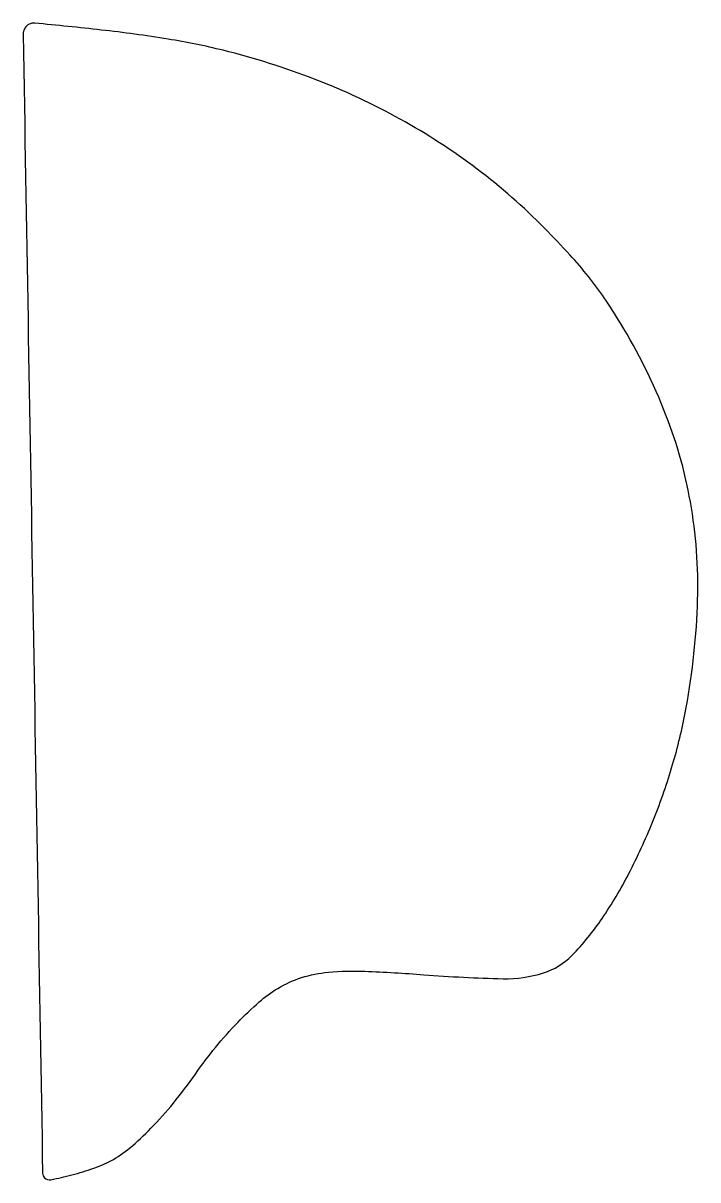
# Model space of a CAD drawing. Extents: x 0 to 194, y 0 to 332.
import ezdxf

# ---------------------------------------------------------------- set-up
doc = ezdxf.new("R2010")
doc.units = 0

msp = doc.modelspace()

# ---------------------------------------------------------------- linework, layer by layer
msp.add_lwpolyline([(0.666825, 330.25, 0.140577), (0.167872, 328.391458, 0.00001), (2.953724, 165.146895, 0.000008), (5.749304, 1.668815, 0.194468), (6.303079, 0.363587, 0.251264), (8.096129, -0.177466, 0.013244), (14.129293, 1.208207, 0.021187), (20.389381, 3.107807, 0.037734), (25.319809, 5.264905, 0.052903), (30.689101, 8.887676, 0.024902), (36.825139, 14.593206, 0.022416), (43.250263, 21.814512, 0.017774), (49.544888, 30.150743, -0.018999), (55.358711, 37.811156, -0.01958), (61.6817, 44.928736, -0.020815), (67.859012, 50.843258, -0.045024), (73.161013, 54.72576, -0.059172), (80.025166, 57.822986, -0.053099), (87.680587, 59.371323, -0.033714), (98.168957, 59.64472, -0.008747), (115.037555, 58.651096, 0.013251), (137.808994, 57.515453, 0.08245), (149.33988, 59.154503, 0.123228), (157.527736, 64.185188, 0.045042), (166.189162, 74.795674, 0.029222), (173.853407, 87.693789, 0.02316), (180.634917, 102.425517, 0.022834), (186.127724, 117.981081, 0.025792), (189.926618, 133.357507, 0.03764), (193.524714, 164.400413, 0.050798), (191.792272, 192.5983, 0.052293), (184.497601, 219.228902, 0.043459), (171.486163, 245.57574, 0.013024), (166.800861, 252.859351, 0.019172), (162.282368, 258.978945, 0.01721), (156.954652, 265.192834, 0.008117), (149.677548, 272.858258, 0.03733), (130.34326, 289.83363, 0.035068), (108.306442, 304.139263, 0.034155), (83.90033, 315.55181, 0.031479), (57.5, 323.897536, 0.020916), (41.744123, 327.114672, 0.012071), (22.564662, 329.728573, 0.004453), (3.510349, 331.686714, 0.288284)], format="xyb", close=True)

doc.saveas('drawing.dxf')
